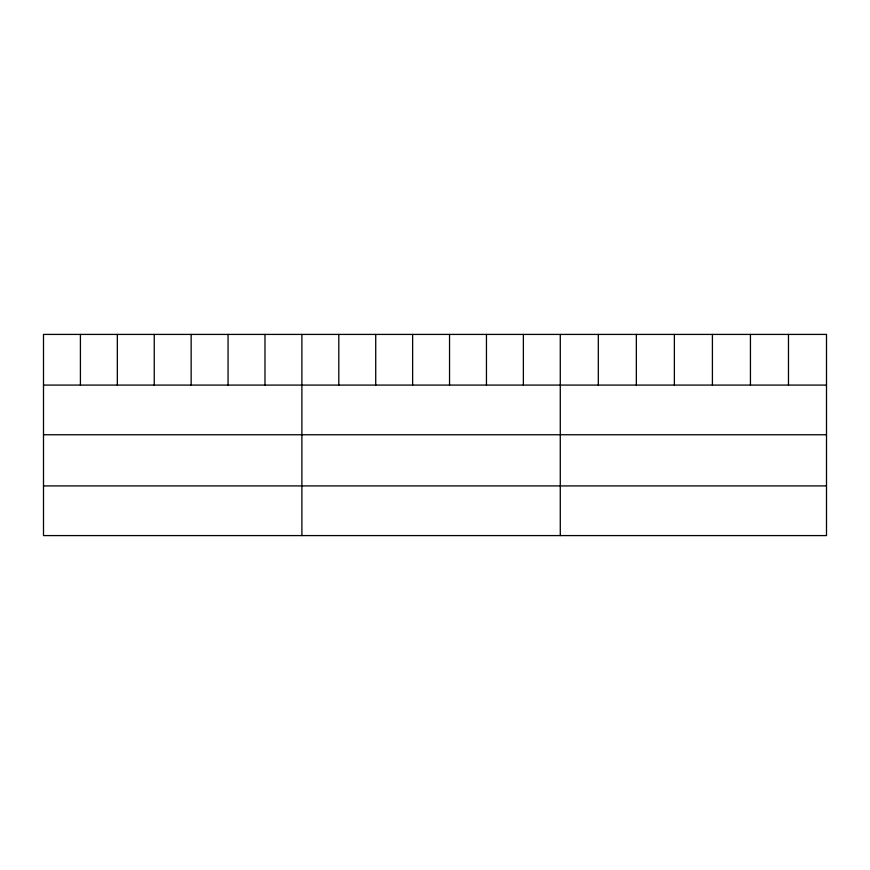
<?xml version="1.0" encoding="UTF-8"?>
<svg xmlns="http://www.w3.org/2000/svg" width="870" height="870" viewBox="0 0 870 870"><rect width="100%" height="100%" fill="white"/><g stroke="black" fill="none" stroke-linecap="round" stroke-linejoin="round"><path stroke-width="1.3" d="M43.5 385.084L826.5 385.084M43.5 434.75L826.5 434.75M43.5 485.917L826.5 485.917M788.47 334.417L788.47 385.084M750.44 334.417L750.44 385.084M712.41 334.417L712.41 385.084M674.37 334.417L674.37 385.084M636.34 334.417L636.34 385.084M598.31 334.417L598.31 385.084M560.28 334.417L560.28 535.583M523.37 334.417L523.37 385.084M486.45 334.417L486.45 385.084M449.54 334.417L449.54 385.084M412.63 334.417L412.63 385.084M375.72 334.417L375.72 385.084M338.8 334.417L338.8 385.084M301.89 334.417L301.89 535.583M264.98 334.417L264.98 385.084M228.06 334.417L228.06 385.084M191.15 334.417L191.15 385.084M154.24 334.417L154.24 385.084M117.33 334.417L117.33 385.084M80.41 334.417L80.41 385.084M826.5 334.417L43.5 334.417L43.5 535.583L826.5 535.583L826.5 334.417"/></g></svg>
